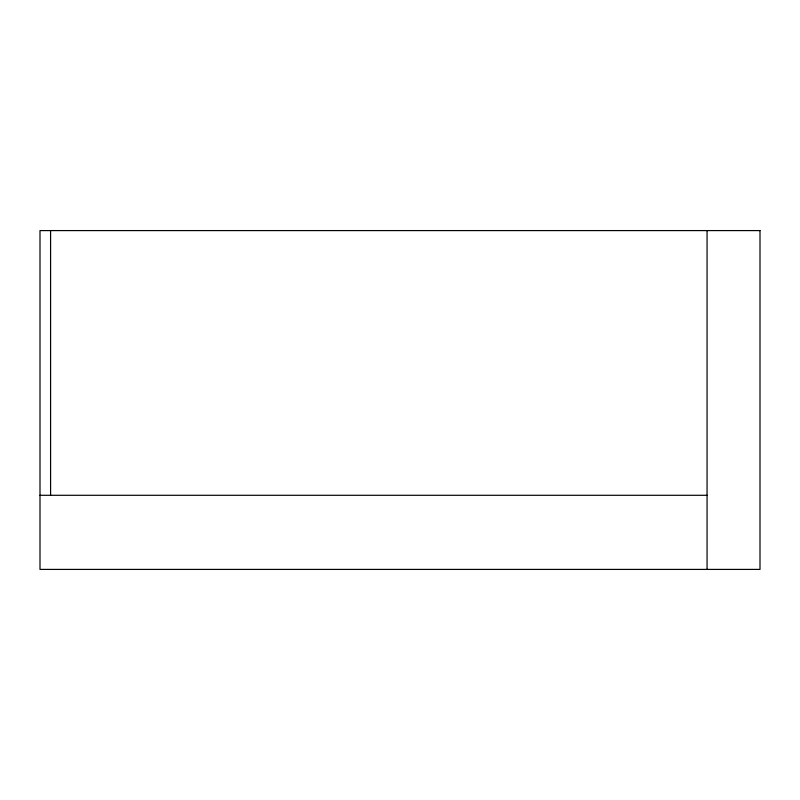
<?xml version="1.0" encoding="UTF-8"?>
<svg xmlns="http://www.w3.org/2000/svg" width="800" height="800" viewBox="0 0 800 800"><rect width="100%" height="100%" fill="white"/><g stroke="black" fill="none" stroke-linecap="round" stroke-linejoin="round"><path stroke-width="1.2" d="M40 495.29L707.06 495.29M707.06 230.59L707.06 569.41M50.59 230.59L50.59 495.29M760 230.59L40 230.59L40 569.41L760 569.41L760 230.59"/></g></svg>
